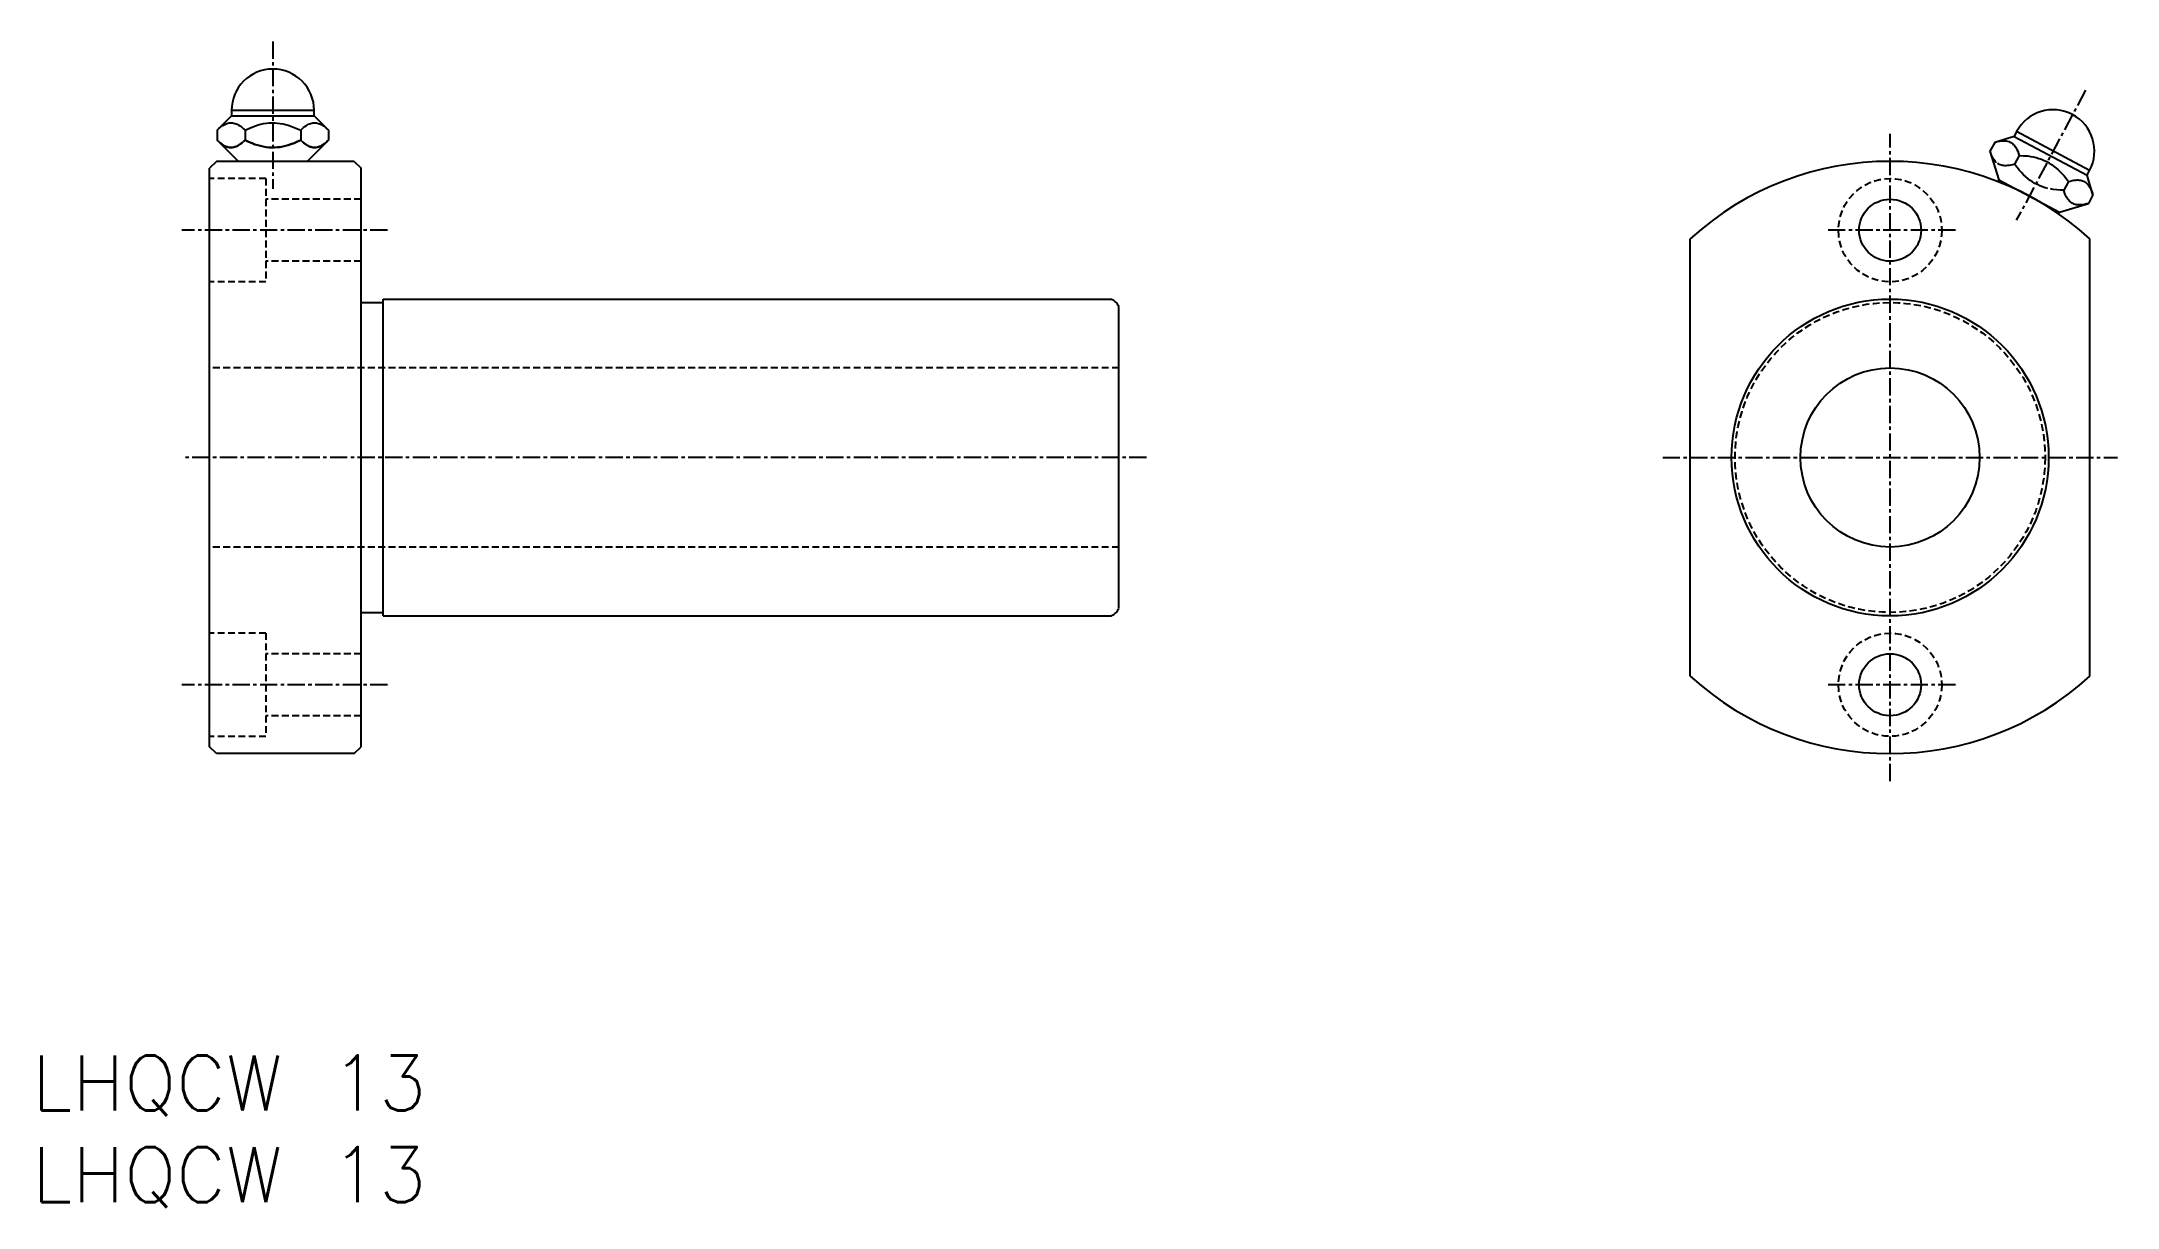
# Model space of a CAD drawing. Extents: x 757 to 907, y 45 to 130.
import ezdxf

# ---------------------------------------------------------------- set-up
doc = ezdxf.new("R2010")
doc.units = 0
doc.linetypes.add('CENTER', pattern=[2, 1.25, -0.25, 0.25, -0.25])
doc.linetypes.add('DASHED', pattern=[0.75, 0.5, -0.25])
doc.layers.get('0').update_dxf_attribs({"linetype": 'CONTINUOUS'})
doc.layers.add('CENTER', color=1, linetype='CENTER')
doc.styles.get("Standard").update_dxf_attribs({"font": 'txt.shx', "bigfont": 'bigfont.shx'})

msp = doc.modelspace()

# ---------------------------------------------------------------- linework, layer by layer
at = {"color": 7, "linetype": 'CONTINUOUS'}
for p, q in [((770.63, 124.25), (769.59, 123.21)), ((769.86, 123.46), (770.01, 123.56)), ((770.01, 123.56), (770.1, 123.61)), ((770.1, 123.61), (770.19, 123.66)), ((770.19, 123.66), (770.28, 123.7)), ((770.28, 123.7), (770.37, 123.72)), ((770.37, 123.72), (770.47, 123.74)), ((770.47, 123.74), (770.55, 123.75)), ((770.55, 123.75), (770.63, 123.75)), ((776.63, 124.65), (770.63, 124.65)), ((776.63, 124.65), (770.63, 124.65)), ((770.63, 124.65), (770.63, 124.25)), ((770.63, 124.25), (776.63, 124.25)), ((770.63, 123.75), (770.71, 123.74)), ((770.71, 123.74), (770.79, 123.73)), ((770.79, 123.73), (770.88, 123.71)), ((770.88, 123.71), (770.96, 123.68)), ((770.96, 123.68), (771.04, 123.64)), ((771.04, 123.64), (771.12, 123.6)), ((771.12, 123.6), (771.24, 123.52)), ((772.17, 123.46), (772.36, 123.53)), ((772.36, 123.53), (772.56, 123.59)), ((772.56, 123.59), (772.76, 123.65)), ((772.76, 123.65), (772.96, 123.69)), ((772.96, 123.69), (773.17, 123.72)), ((773.17, 123.72), (773.37, 123.74)), ((773.37, 123.74), (773.58, 123.75)), ((773.58, 123.75), (773.78, 123.75)), ((773.78, 123.75), (773.98, 123.73)), ((773.98, 123.73), (774.17, 123.71)), ((774.17, 123.71), (774.37, 123.67)), ((774.37, 123.67), (774.56, 123.63)), ((774.56, 123.63), (774.75, 123.58)), ((774.75, 123.58), (774.94, 123.51)), ((775.96, 123.48), (776.07, 123.56)), ((776.07, 123.56), (776.14, 123.6)), ((776.14, 123.6), (776.22, 123.64)), ((776.22, 123.64), (776.3, 123.68)), ((776.3, 123.68), (776.37, 123.71)), ((776.37, 123.71), (776.45, 123.73)), ((776.45, 123.73), (776.53, 123.74)), ((776.53, 123.74), (776.61, 123.75)), ((776.61, 123.75), (776.69, 123.75)), ((776.63, 124.25), (776.63, 124.65)), ((777.67, 123.21), (776.63, 124.25)), ((776.69, 123.75), (776.77, 123.74)), ((776.77, 123.74), (776.85, 123.73)), ((776.85, 123.73), (776.94, 123.71)), ((776.94, 123.71), (777.02, 123.68)), ((777.02, 123.68), (777.1, 123.64)), ((777.1, 123.64), (777.18, 123.6)), ((777.18, 123.6), (777.25, 123.56)), ((777.25, 123.56), (777.31, 123.52)), ((769.59, 123.21), (769.72, 123.34)), ((769.59, 123.21), (769.59, 122.49)), ((769.59, 122.49), (769.72, 122.36)), ((769.7, 122.38), (769.59, 122.49)), ((769.59, 122.49), (771.13, 120.95)), ((769.82, 122.28), (769.7, 122.38)), ((769.72, 123.34), (769.86, 123.46)), ((769.72, 122.36), (769.86, 122.25)), ((769.95, 122.19), (769.82, 122.28)), ((769.86, 122.25), (770.01, 122.15)), ((770.01, 122.14), (769.95, 122.19)), ((770.01, 122.15), (770.1, 122.09)), ((770.07, 122.11), (770.01, 122.14)), ((770.15, 122.06), (770.07, 122.11)), ((770.1, 122.09), (770.19, 122.05)), ((770.23, 122.03), (770.15, 122.06)), ((770.19, 122.05), (770.28, 122.01)), ((770.32, 122), (770.23, 122.03)), ((770.88, 122), (770.96, 122.03)), ((770.96, 122.03), (770.88, 122)), ((770.96, 122.03), (771.04, 122.06)), ((771.03, 122.06), (770.96, 122.03)), ((771.11, 122.1), (771.03, 122.06)), ((771.04, 122.06), (771.12, 122.11)), ((771.18, 122.15), (771.11, 122.1)), ((771.12, 122.11), (771.24, 122.19)), ((771.29, 122.22), (771.18, 122.15)), ((771.24, 123.52), (771.37, 123.43)), ((771.24, 122.19), (771.37, 122.28)), ((771.4, 122.3), (771.29, 122.22)), ((771.37, 123.43), (771.49, 123.32)), ((771.37, 122.28), (771.49, 122.38)), ((771.5, 122.4), (771.4, 122.3)), ((771.49, 123.32), (771.61, 123.21)), ((771.49, 122.38), (771.61, 122.49)), ((771.61, 122.49), (771.5, 122.4)), ((771.61, 123.21), (771.88, 123.34)), ((771.61, 123.21), (771.61, 122.49)), ((771.61, 122.49), (771.87, 122.37)), ((771.87, 122.37), (771.61, 122.49)), ((771.87, 122.37), (772.14, 122.26)), ((772.14, 122.26), (771.87, 122.37)), ((771.88, 123.34), (772.17, 123.46)), ((772.14, 122.26), (772.33, 122.18)), ((772.33, 122.18), (772.14, 122.26)), ((772.33, 122.18), (772.53, 122.12)), ((772.53, 122.12), (772.33, 122.18)), ((772.53, 122.12), (772.74, 122.07)), ((772.74, 122.07), (772.53, 122.12)), ((772.74, 122.07), (772.94, 122.02)), ((772.94, 122.02), (772.74, 122.07)), ((774.16, 121.99), (774.36, 122.03)), ((774.36, 122.03), (774.16, 121.99)), ((774.36, 122.03), (774.55, 122.07)), ((774.55, 122.07), (774.36, 122.03)), ((774.55, 122.07), (774.75, 122.13)), ((774.75, 122.13), (774.55, 122.07)), ((774.75, 122.13), (774.94, 122.19)), ((774.94, 122.19), (774.75, 122.13)), ((774.94, 123.51), (775.18, 123.42)), ((774.94, 122.19), (775.18, 122.28)), ((775.18, 122.28), (774.94, 122.19)), ((775.18, 123.42), (775.42, 123.32)), ((775.18, 122.28), (775.41, 122.38)), ((775.41, 122.38), (775.18, 122.28)), ((775.41, 122.38), (775.65, 122.49)), ((775.65, 122.49), (775.41, 122.38)), ((775.42, 123.32), (775.65, 123.21)), ((775.65, 123.21), (775.75, 123.31)), ((775.65, 123.21), (775.65, 122.49)), ((775.65, 122.49), (775.78, 122.36)), ((775.77, 122.38), (775.65, 122.49)), ((775.75, 123.31), (775.85, 123.4)), ((775.89, 122.28), (775.77, 122.38)), ((775.78, 122.36), (775.93, 122.25)), ((775.85, 123.4), (775.96, 123.48)), ((776.01, 122.19), (775.89, 122.28)), ((775.93, 122.25), (776.07, 122.15)), ((776.07, 122.14), (776.01, 122.19)), ((776.07, 122.15), (776.16, 122.09)), ((776.13, 122.11), (776.07, 122.14)), ((776.13, 120.95), (777.67, 122.49)), ((776.21, 122.06), (776.13, 122.11)), ((776.16, 122.09), (776.25, 122.05)), ((776.3, 122.03), (776.21, 122.06)), ((776.25, 122.05), (776.34, 122.01)), ((776.38, 122), (776.3, 122.03)), ((776.94, 122), (777.02, 122.03)), ((777.02, 122.03), (776.94, 122)), ((777.02, 122.03), (777.1, 122.06)), ((777.1, 122.06), (777.02, 122.03)), ((777.1, 122.06), (777.18, 122.11)), ((777.17, 122.1), (777.1, 122.06)), ((777.25, 122.15), (777.17, 122.1)), ((777.18, 122.11), (777.31, 122.19)), ((777.35, 122.22), (777.25, 122.15)), ((777.31, 123.52), (777.43, 123.43)), ((777.31, 122.19), (777.43, 122.28)), ((777.46, 122.3), (777.35, 122.22)), ((777.43, 123.43), (777.55, 123.32)), ((777.43, 122.28), (777.55, 122.38)), ((777.57, 122.4), (777.46, 122.3)), ((777.55, 123.32), (777.67, 123.21)), ((777.55, 122.38), (777.67, 122.49)), ((777.67, 122.49), (777.57, 122.4)), ((777.67, 123.21), (777.67, 122.49)), ((898.58, 122.33), (898.24, 121.69)), ((899.99, 122.76), (898.58, 122.33)), ((898.58, 122.33), (898.76, 122.38)), ((898.76, 122.38), (898.94, 122.42)), ((898.94, 122.42), (899.11, 122.44)), ((899.11, 122.44), (899.22, 122.44)), ((899.22, 122.44), (899.32, 122.44)), ((899.32, 122.44), (899.42, 122.43)), ((899.42, 122.43), (899.52, 122.41)), ((899.52, 122.41), (899.61, 122.38)), ((899.61, 122.38), (899.68, 122.35)), ((899.68, 122.35), (899.75, 122.31)), ((899.75, 122.31), (899.82, 122.27)), ((899.82, 122.27), (899.89, 122.22)), ((899.89, 122.22), (899.95, 122.16)), ((899.95, 122.16), (900.01, 122.1)), ((900.17, 123.11), (899.99, 122.76)), ((899.99, 122.76), (905.28, 119.94)), ((900.01, 122.1), (900.06, 122.02)), ((905.47, 120.29), (900.17, 123.11)), ((905.47, 120.29), (900.17, 123.11)), ((769.53, 120.95), (769.03, 120.45)), ((779.53, 120.95), (769.53, 120.95)), ((770.28, 122.01), (770.37, 121.98)), ((770.4, 121.97), (770.32, 122)), ((770.37, 121.98), (770.47, 121.96)), ((770.48, 121.96), (770.4, 121.97)), ((770.47, 121.96), (770.55, 121.95)), ((770.56, 121.95), (770.48, 121.96)), ((770.55, 121.95), (770.63, 121.95)), ((770.64, 121.95), (770.56, 121.95)), ((770.63, 121.95), (770.71, 121.96)), ((770.72, 121.96), (770.64, 121.95)), ((770.71, 121.96), (770.79, 121.97)), ((770.8, 121.98), (770.72, 121.96)), ((770.79, 121.97), (770.88, 122)), ((770.88, 122), (770.8, 121.98)), ((772.94, 122.02), (773.15, 121.99)), ((773.15, 121.99), (772.94, 122.02)), ((773.15, 121.99), (773.35, 121.96)), ((773.35, 121.96), (773.15, 121.99)), ((773.35, 121.96), (773.56, 121.95)), ((773.56, 121.95), (773.35, 121.96)), ((773.56, 121.95), (773.76, 121.96)), ((773.76, 121.96), (773.56, 121.95)), ((773.76, 121.96), (773.96, 121.97)), ((773.96, 121.97), (773.76, 121.96)), ((773.96, 121.97), (774.16, 121.99)), ((774.16, 121.99), (773.96, 121.97)), ((776.34, 122.01), (776.44, 121.98)), ((776.46, 121.97), (776.38, 122)), ((776.44, 121.98), (776.53, 121.96)), ((776.54, 121.96), (776.46, 121.97)), ((776.53, 121.96), (776.61, 121.95)), ((776.62, 121.95), (776.54, 121.96)), ((776.61, 121.95), (776.69, 121.95)), ((776.7, 121.95), (776.62, 121.95)), ((776.69, 121.95), (776.77, 121.96)), ((776.78, 121.96), (776.7, 121.95)), ((776.77, 121.96), (776.85, 121.97)), ((776.86, 121.98), (776.78, 121.96)), ((776.85, 121.97), (776.94, 122)), ((776.94, 122), (776.86, 121.98)), ((779.53, 120.95), (780.03, 120.45)), ((898.29, 121.54), (898.24, 121.69)), ((898.24, 121.69), (898.88, 119.61)), ((898.35, 121.39), (898.29, 121.54)), ((898.41, 121.25), (898.35, 121.39)), ((898.45, 121.19), (898.41, 121.25)), ((898.49, 121.12), (898.45, 121.19)), ((898.54, 121.05), (898.49, 121.12)), ((898.59, 120.98), (898.54, 121.05)), ((898.65, 120.91), (898.59, 120.98)), ((898.71, 120.85), (898.65, 120.91)), ((898.85, 120.76), (898.78, 120.8)), ((898.92, 120.72), (898.85, 120.76)), ((898.99, 120.69), (898.92, 120.72)), ((899.07, 120.67), (898.99, 120.69)), ((899.15, 120.65), (899.07, 120.67)), ((899.23, 120.64), (899.15, 120.65)), ((899.32, 120.63), (899.23, 120.64)), ((899.4, 120.63), (899.32, 120.63)), ((899.49, 120.64), (899.4, 120.63)), ((899.62, 120.65), (899.49, 120.64)), ((899.75, 120.67), (899.62, 120.65)), ((899.89, 120.71), (899.75, 120.67)), ((900.02, 120.75), (899.89, 120.71)), ((900.36, 121.38), (900.02, 120.75)), ((900.2, 120.51), (900.02, 120.75)), ((900.06, 122.02), (900.11, 121.95)), ((900.11, 121.95), (900.19, 121.82)), ((900.19, 121.82), (900.25, 121.68)), ((900.25, 121.68), (900.31, 121.53)), ((900.31, 121.53), (900.36, 121.38)), ((900.36, 121.38), (900.67, 121.36)), ((900.67, 121.36), (900.98, 121.34)), ((900.98, 121.34), (901.18, 121.31)), ((901.18, 121.31), (901.38, 121.27)), ((901.38, 121.27), (901.59, 121.22)), ((901.59, 121.22), (901.79, 121.16)), ((901.79, 121.16), (901.98, 121.1)), ((901.98, 121.1), (902.17, 121.02)), ((902.17, 121.02), (902.36, 120.93)), ((902.36, 120.93), (902.53, 120.83)), ((902.53, 120.83), (902.7, 120.73)), ((902.7, 120.73), (902.86, 120.61)), ((902.86, 120.61), (903.02, 120.49)), ((769.03, 78.45), (769.03, 120.45)), ((780.03, 78.45), (780.03, 120.45)), ((898.88, 119.61), (898.81, 119.48)), ((898.88, 119.61), (903.29, 117.26)), ((899.23, 119.42), (899.18, 119.33)), ((900.38, 120.29), (900.2, 120.51)), ((900.52, 120.13), (900.38, 120.29)), ((900.67, 119.98), (900.52, 120.13)), ((900.82, 119.84), (900.67, 119.98)), ((900.98, 119.7), (900.82, 119.84)), ((901.15, 119.57), (900.98, 119.7)), ((901.32, 119.46), (901.15, 119.57)), ((901.5, 119.35), (901.32, 119.46)), ((901.68, 119.26), (901.5, 119.35)), ((901.86, 119.18), (901.68, 119.26)), ((902.05, 119.1), (901.86, 119.18)), ((902.24, 119.04), (902.05, 119.1)), ((902.43, 118.99), (902.24, 119.04)), ((903.02, 120.49), (903.17, 120.36)), ((903.17, 120.36), (903.31, 120.22)), ((903.31, 120.22), (903.45, 120.08)), ((903.45, 120.08), (903.62, 119.89)), ((903.93, 119.48), (903.59, 118.85)), ((903.62, 119.89), (903.78, 119.69)), ((903.78, 119.69), (903.93, 119.48)), ((903.93, 119.48), (904.07, 119.52)), ((904.07, 119.52), (904.2, 119.55)), ((904.2, 119.55), (904.33, 119.58)), ((904.33, 119.58), (904.46, 119.59)), ((904.46, 119.59), (904.55, 119.6)), ((904.55, 119.6), (904.64, 119.6)), ((904.64, 119.6), (904.72, 119.59)), ((904.72, 119.59), (904.8, 119.58)), ((904.8, 119.58), (904.88, 119.56)), ((904.88, 119.56), (904.96, 119.54)), ((904.96, 119.54), (905.03, 119.51)), ((905.03, 119.51), (905.11, 119.47)), ((905.11, 119.47), (905.17, 119.42)), ((905.17, 119.42), (905.24, 119.37)), ((905.24, 119.37), (905.3, 119.31)), ((905.28, 119.94), (905.47, 120.29)), ((905.71, 118.53), (905.28, 119.94)), ((905.3, 119.31), (905.36, 119.25)), ((905.36, 119.25), (905.42, 119.18)), ((905.42, 119.18), (905.47, 119.1)), ((905.47, 119.1), (905.5, 119.04)), ((905.5, 119.04), (905.54, 118.97)), ((902.82, 118.91), (902.63, 118.95)), ((903.08, 118.88), (902.82, 118.91)), ((903.34, 118.86), (903.08, 118.88)), ((903.29, 117.26), (905.38, 117.9)), ((903.59, 118.85), (903.34, 118.86)), ((903.64, 118.69), (903.59, 118.85)), ((903.7, 118.54), (903.64, 118.69)), ((903.77, 118.41), (903.7, 118.54)), ((903.8, 118.34), (903.77, 118.41)), ((903.84, 118.28), (903.8, 118.34)), ((903.89, 118.2), (903.84, 118.28)), ((903.95, 118.13), (903.89, 118.2)), ((904, 118.07), (903.95, 118.13)), ((904.07, 118.01), (904, 118.07)), ((904.13, 117.96), (904.07, 118.01)), ((904.2, 117.91), (904.13, 117.96)), ((904.27, 117.88), (904.2, 117.91)), ((904.35, 117.84), (904.27, 117.88)), ((904.42, 117.82), (904.35, 117.84)), ((904.5, 117.8), (904.42, 117.82)), ((904.59, 117.79), (904.5, 117.8)), ((904.67, 117.79), (904.59, 117.79)), ((904.75, 117.79), (904.67, 117.79)), ((904.84, 117.79), (904.75, 117.79)), ((904.97, 117.8), (904.84, 117.79)), ((905.11, 117.83), (904.97, 117.8)), ((905.24, 117.86), (905.11, 117.83)), ((905.38, 117.9), (905.24, 117.86)), ((905.71, 118.53), (905.38, 117.9)), ((905.54, 118.97), (905.6, 118.84)), ((905.6, 118.84), (905.66, 118.69)), ((905.66, 118.69), (905.71, 118.53)), ((902.94, 117.45), (902.89, 117.36)), ((903.22, 117.13), (903.29, 117.26)), ((876.49, 83.58), (876.49, 115.33)), ((905.49, 83.58), (905.49, 115.33)), ((780.03, 110.7), (781.63, 110.7)), ((781.63, 110.95), (834.48, 110.95)), ((781.63, 87.95), (781.63, 110.95)), ((835.03, 88.5), (835.03, 110.41)), ((780.03, 88.2), (781.63, 88.2)), ((781.63, 87.95), (834.48, 87.95)), ((793.4, 87.95), (793.4, 87.95)), ((806.78, 87.95), (806.78, 87.95)), ((769.53, 77.95), (769.03, 78.45)), ((779.53, 77.95), (780.03, 78.45)), ((779.53, 77.95), (769.53, 77.95))]:
    msp.add_line(p, q, dxfattribs=at)
at = {"color": 3, "linetype": 'DASHED'}
for p, q in [((773.13, 119.7), (769.03, 119.7)), ((773.13, 119.7), (773.13, 112.2)), ((780.03, 118.2), (773.13, 118.2)), ((780.03, 113.7), (773.13, 113.7)), ((773.13, 112.2), (769.03, 112.2)), ((835.03, 105.95), (769.03, 105.95)), ((835.03, 92.95), (769.03, 92.95)), ((773.13, 86.7), (769.03, 86.7)), ((773.13, 86.7), (773.13, 79.2)), ((780.03, 85.2), (773.13, 85.2)), ((780.03, 80.7), (773.13, 80.7)), ((773.13, 79.2), (769.03, 79.2))]:
    msp.add_line(p, q, dxfattribs=at)
for centre, radius in [((890.99, 115.95), 3.75), ((890.99, 99.45), 11.25), ((890.99, 82.95), 3.75)]:
    msp.add_circle(centre, radius, dxfattribs=at)
at = {"color": 7, "linetype": 'CONTINUOUS'}
for centre, radius in [((890.99, 115.95), 2.25), ((890.99, 99.45), 11.5), ((890.99, 99.45), 6.5), ((890.99, 82.95), 2.25)]:
    msp.add_circle(centre, radius, dxfattribs=at)
for centre, radius, start, end in [((773.63, 124.65), 3, 0, 180), ((902.82, 121.7), 3, 332, 152), ((890.99, 99.45), 21.5, 47.591, 132.409), ((833.88, 109.8), 1.3, 27.7958, 62.2042), ((833.88, 89.1), 1.3, 297.7958, 332.2042), ((890.99, 99.45), 21.5, 227.591, 312.409)]:
    msp.add_arc(centre, radius, start, end, dxfattribs=at)
at = {"layer": 'CENTER', "color": 1, "linetype": 'CENTER'}
for p, q in [((773.63, 129.65), (773.63, 118.95)), ((905.17, 126.12), (900.15, 116.67)), ((890.99, 75.95), (890.99, 122.95)), ((781.95, 115.95), (767.03, 115.95)), ((895.74, 115.95), (886.24, 115.95)), ((837.03, 99.45), (767.03, 99.45)), ((874.49, 99.45), (907.49, 99.45)), ((781.95, 82.95), (767.03, 82.95)), ((895.74, 82.95), (886.24, 82.95))]:
    msp.add_line(p, q, dxfattribs=at)

# ---------------------------------------------------------------- texts
at = {"color": 7, "linetype": 'CONTINUOUS'}
for p in [(756.16, 52.04), (756.16, 45.38)]:
    msp.add_text('LHQCW 13', height=4, dxfattribs=at).set_placement(p)

doc.saveas('drawing.dxf')
